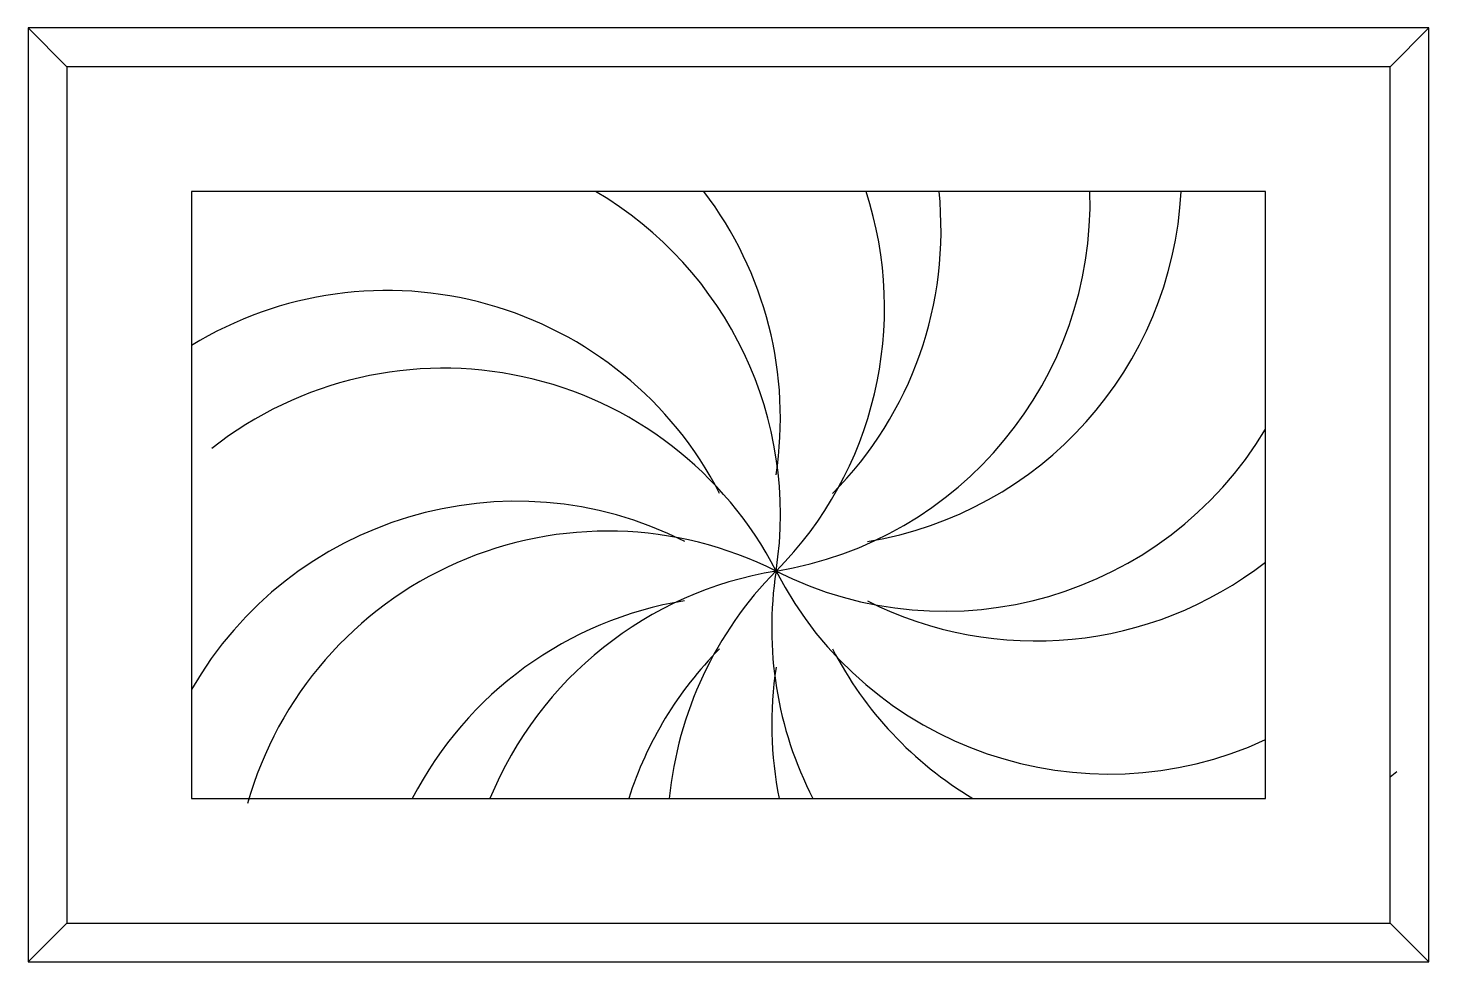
# Model space of a CAD drawing. Extents: x 31.18 to 32.31, y 36.13 to 36.88.
import ezdxf

# ---------------------------------------------------------------- set-up
doc = ezdxf.new("R2010")
doc.units = 0
doc.header["$LTSCALE"] = 0.5
doc.layers.get('0').update_dxf_attribs({"linetype": 'CONTINUOUS'})

msp = doc.modelspace()

# ---------------------------------------------------------------- linework, layer by layer
at = {"color": 0}
for p, q in [((31.1828, 36.8774), (31.1828, 36.1274)), ((32.3078, 36.8774), (31.1828, 36.8774)), ((31.2141, 36.8461), (31.1828, 36.8774)), ((32.2766, 36.8461), (32.3078, 36.8774)), ((32.3078, 36.1274), (32.3078, 36.8774)), ((31.2141, 36.8461), (31.2141, 36.1586)), ((32.2766, 36.8461), (31.2141, 36.8461)), ((32.2766, 36.1586), (32.2766, 36.8461)), ((31.3141, 36.7461), (31.3141, 36.2586)), ((32.1766, 36.7461), (31.3141, 36.7461)), ((32.1766, 36.2586), (32.1766, 36.7461)), ((31.3141, 36.2586), (32.1766, 36.2586)), ((31.2141, 36.1586), (31.1828, 36.1274)), ((31.2141, 36.1586), (32.2766, 36.1586)), ((32.2766, 36.1586), (32.3078, 36.1274)), ((31.1828, 36.1274), (32.3078, 36.1274))]:
    msp.add_line(p, q, dxfattribs=at)
for centre, start, end in [((31.4864, 36.4869), 351.2678, 59.6104), ((31.4864, 36.5641), 351.2678, 37.2771), ((31.57, 36.6528), 315.2678, 18.0971), ((31.7351, 36.7379), 279.2678, 1.5744), ((31.6154, 36.7152), 315.2678, 5.8983), ((31.8086, 36.7617), 279.2678, 357.0238), ((31.471, 36.366), 27.2678, 121.4711), ((31.5164, 36.3036), 27.2678, 128.2106), ((31.9187, 36.7097), 243.2678, 329.087), ((31.5749, 36.1967), 63.2678, 150.2023), ((31.6483, 36.1728), 63.2678, 164.2106), ((31.8319, 36.1446), 99.2678, 157.707), ((31.997, 36.2297), 135.2678, 174.4801), ((32.0806, 36.3956), 171.2678, 207.1155), ((32.0507, 36.5789), 207.2678, 294.7648), ((31.9921, 36.6858), 243.2678, 307.8495), ((31.7585, 36.1208), 99.2678, 152.6941), ((31.9516, 36.1673), 135.2678, 162.2986), ((32.0961, 36.5165), 207.2678, 239.0803), ((32.0806, 36.3184), 171.2678, 191.4698), ((32.0961, 36.5165), 306.9125, 308.2106)]:
    msp.add_arc(centre, 0.3006, start, end, dxfattribs=at)

doc.saveas('drawing.dxf')
